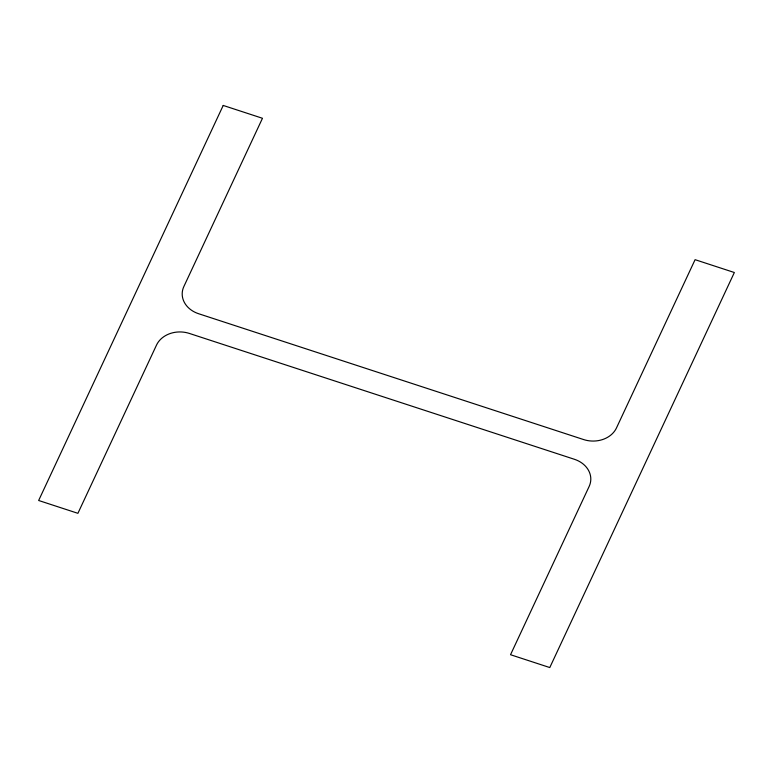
<?xml version="1.0" encoding="UTF-8"?>
<svg xmlns="http://www.w3.org/2000/svg" width="773" height="773" viewBox="0 0 773 773"><rect width="100%" height="100%" fill="white"/><g stroke="black" fill="none" stroke-linecap="round" stroke-linejoin="round"><path stroke-width="1.16" d="M223.213 105.447L38.65 500.489L77.909 513.32L156.523 345.058A25.47 20.89 2.5 0 1 189.375 333.434L574.416 459.288A25.47 20.89 2.5 0 1 589.142 486.459L510.528 654.721L549.787 667.553L734.35 272.511L695.091 259.68L616.477 427.942A25.47 20.89 2.5 0 1 583.625 439.566L198.584 313.712A25.47 20.89 2.5 0 1 183.858 286.541L262.472 118.279L223.213 105.447"/></g></svg>
